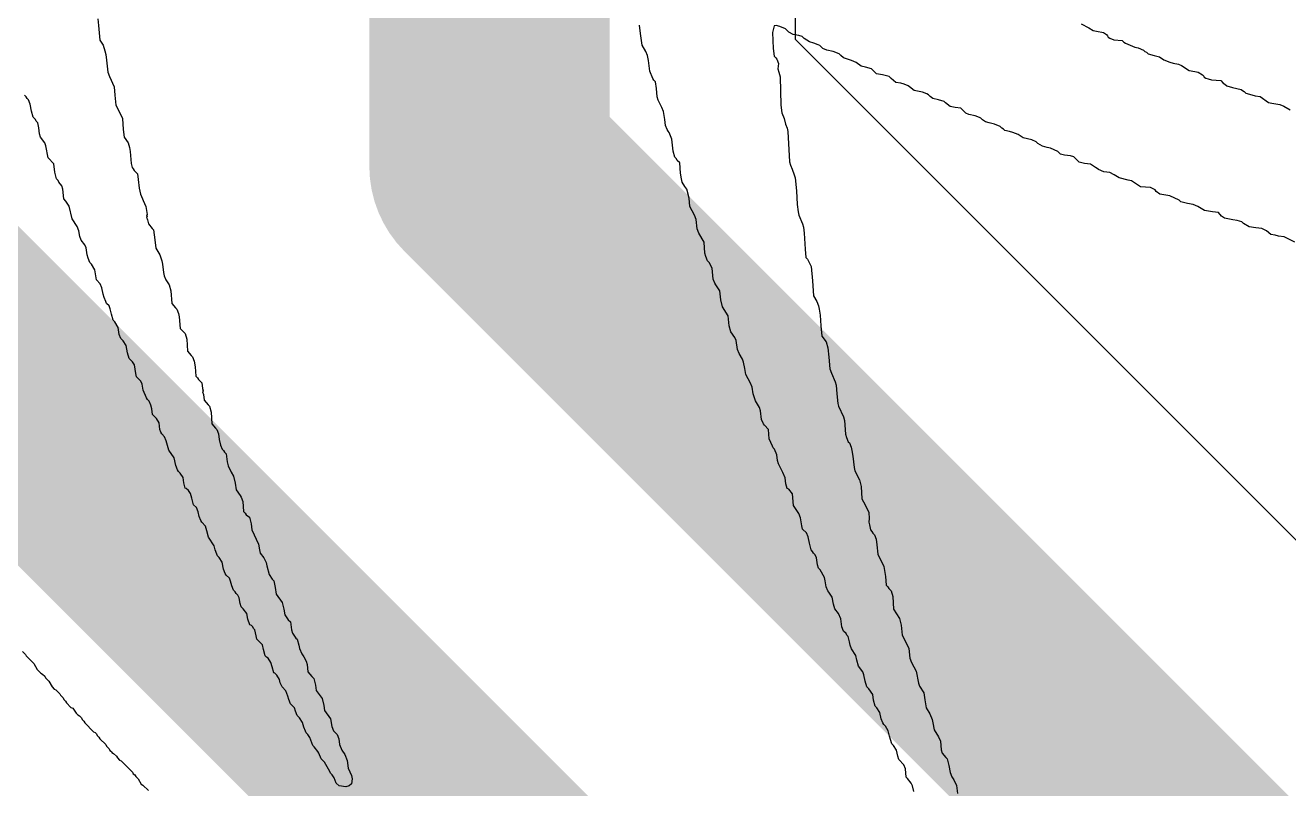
# Model space of a CAD drawing. Header units: inches. Extents: x 0 to 12.7, y -0.1 to 3.5.
# Drawn here: x 0.8146 to 0.9198, y 0.6193 to 0.6828 of the extents above; entities that cross this region are included whole.
import ezdxf

# ---------------------------------------------------------------- set-up
doc = ezdxf.new("R2010")
doc.units = ezdxf.units.IN
doc.header["$MEASUREMENT"] = 0
doc.layers.add('Bottom Overlay', color=54, linetype='Continuous')
doc.layers.add('Top Layer', color=1, linetype='Continuous')

msp = doc.modelspace()

# ---------------------------------------------------------------- linework, layer by layer
at = {"layer": 'Bottom Overlay'}
for p, q in [((0.82065, 0.68337), (0.82072, 0.68281)), ((0.82072, 0.68281), (0.82082, 0.6816)), ((0.86584, 0.68215), (0.86577, 0.68285)), ((0.87715, 0.68281), (0.87697, 0.68278)), ((0.87743, 0.68274), (0.87715, 0.68281)), ((0.90254, 0.68295), (0.90317, 0.68261)), ((0.86598, 0.68118), (0.86584, 0.68215)), ((0.87697, 0.68278), (0.87683, 0.68222)), ((0.87683, 0.68222), (0.8769, 0.6809)), ((0.87791, 0.68254), (0.87743, 0.68274)), ((0.87819, 0.68226), (0.87791, 0.68254)), ((0.87854, 0.68205), (0.87819, 0.68226)), ((0.87903, 0.68198), (0.87854, 0.68205)), ((0.8793, 0.68191), (0.87903, 0.68198)), ((0.87948, 0.68174), (0.8793, 0.68191)), ((0.8799, 0.68146), (0.87948, 0.68174)), ((0.90317, 0.68261), (0.90352, 0.6824)), ((0.90352, 0.6824), (0.9038, 0.68233)), ((0.9038, 0.68233), (0.90439, 0.68222)), ((0.90439, 0.68222), (0.90463, 0.68205)), ((0.90463, 0.68205), (0.90474, 0.68194)), ((0.90474, 0.68194), (0.90477, 0.68184)), ((0.90477, 0.68184), (0.90491, 0.68177)), ((0.90491, 0.68177), (0.90526, 0.68163)), ((0.82082, 0.6816), (0.8211, 0.68118)), ((0.8211, 0.68118), (0.82124, 0.68069)), ((0.82124, 0.68069), (0.82131, 0.68041)), ((0.86629, 0.68066), (0.86598, 0.68118)), ((0.8769, 0.6809), (0.87697, 0.68027)), ((0.88028, 0.68135), (0.8799, 0.68146)), ((0.88063, 0.68121), (0.88028, 0.68135)), ((0.88077, 0.68114), (0.88063, 0.68121)), ((0.88101, 0.6809), (0.88077, 0.68114)), ((0.88136, 0.68076), (0.88101, 0.6809)), ((0.88188, 0.68066), (0.88136, 0.68076)), ((0.90526, 0.68163), (0.90595, 0.68156)), ((0.90595, 0.68156), (0.90609, 0.68142)), ((0.90609, 0.68142), (0.90623, 0.68135)), ((0.90623, 0.68135), (0.907, 0.681)), ((0.907, 0.681), (0.90728, 0.68094)), ((0.90728, 0.68094), (0.90773, 0.68076)), ((0.90773, 0.68076), (0.90783, 0.68066)), ((0.82131, 0.68041), (0.82138, 0.67993)), ((0.82138, 0.67993), (0.82148, 0.67892)), ((0.86643, 0.68031), (0.86629, 0.68066)), ((0.8665, 0.67989), (0.86643, 0.68031)), ((0.86661, 0.67902), (0.8665, 0.67989)), ((0.87697, 0.68027), (0.87711, 0.68013)), ((0.87711, 0.68013), (0.87718, 0.68)), ((0.87718, 0.68), (0.87732, 0.67965)), ((0.87732, 0.67965), (0.87729, 0.6792)), ((0.88237, 0.68045), (0.88188, 0.68066)), ((0.88251, 0.68031), (0.88237, 0.68045)), ((0.88275, 0.68013), (0.88251, 0.68031)), ((0.88341, 0.67989), (0.88275, 0.68013)), ((0.88379, 0.67972), (0.88341, 0.67989)), ((0.88421, 0.67944), (0.88379, 0.67972)), ((0.90783, 0.68066), (0.90797, 0.68059)), ((0.90797, 0.68059), (0.90811, 0.68045)), ((0.90811, 0.68045), (0.9086, 0.68031)), ((0.9086, 0.68031), (0.90905, 0.6802)), ((0.90905, 0.6802), (0.90943, 0.67996)), ((0.90943, 0.67996), (0.90992, 0.67975)), ((0.90992, 0.67975), (0.9102, 0.67968)), ((0.9102, 0.67968), (0.91065, 0.67958)), ((0.82148, 0.67892), (0.82162, 0.67857)), ((0.86688, 0.6784), (0.86661, 0.67902)), ((0.87729, 0.6792), (0.87736, 0.67892)), ((0.87736, 0.67892), (0.87746, 0.67853)), ((0.88459, 0.67933), (0.88421, 0.67944)), ((0.88508, 0.6792), (0.88459, 0.67933)), ((0.8855, 0.67878), (0.88508, 0.6792)), ((0.88598, 0.67871), (0.8855, 0.67878)), ((0.88654, 0.67857), (0.88598, 0.67871)), ((0.91065, 0.67958), (0.91089, 0.67947)), ((0.91089, 0.67947), (0.91152, 0.67906)), ((0.91152, 0.67906), (0.91201, 0.67899)), ((0.91201, 0.67899), (0.91229, 0.67892)), ((0.91229, 0.67892), (0.91263, 0.67871)), ((0.91263, 0.67871), (0.91274, 0.6786)), ((0.91274, 0.6786), (0.91277, 0.6785)), ((0.82162, 0.67857), (0.82201, 0.6777)), ((0.82201, 0.6777), (0.82207, 0.677)), ((0.86695, 0.67826), (0.86688, 0.6784)), ((0.86709, 0.67812), (0.86695, 0.67826)), ((0.86716, 0.67756), (0.86709, 0.67812)), ((0.86723, 0.67686), (0.86716, 0.67756)), ((0.87746, 0.67853), (0.87753, 0.67617)), ((0.88671, 0.6784), (0.88654, 0.67857)), ((0.8871, 0.67808), (0.88671, 0.6784)), ((0.88751, 0.67801), (0.8871, 0.67808)), ((0.88779, 0.67794), (0.88751, 0.67801)), ((0.88814, 0.6778), (0.88779, 0.67794)), ((0.88825, 0.6777), (0.88814, 0.6778)), ((0.88863, 0.67739), (0.88825, 0.6777)), ((0.91277, 0.6785), (0.91291, 0.67843)), ((0.91291, 0.67843), (0.91312, 0.67836)), ((0.91312, 0.67836), (0.9134, 0.67829)), ((0.9134, 0.67829), (0.91416, 0.67822)), ((0.91416, 0.67822), (0.91437, 0.67801)), ((0.91437, 0.67801), (0.91451, 0.67794)), ((0.91451, 0.67794), (0.91465, 0.6778)), ((0.91465, 0.6778), (0.91514, 0.67766)), ((0.91514, 0.67766), (0.91587, 0.67749)), ((0.8147, 0.67686), (0.81456, 0.677)), ((0.81477, 0.67673), (0.8147, 0.67686)), ((0.81487, 0.67662), (0.81477, 0.67673)), ((0.81501, 0.67627), (0.81487, 0.67662)), ((0.82207, 0.677), (0.82214, 0.67617)), ((0.8673, 0.67659), (0.86723, 0.67686)), ((0.86762, 0.67599), (0.8673, 0.67659)), ((0.88905, 0.67732), (0.88863, 0.67739)), ((0.88932, 0.67725), (0.88905, 0.67732)), ((0.88967, 0.67711), (0.88932, 0.67725)), ((0.88981, 0.67704), (0.88967, 0.67711)), ((0.88995, 0.6769), (0.88981, 0.67704)), ((0.89019, 0.67673), (0.88995, 0.6769)), ((0.89065, 0.67662), (0.89019, 0.67673)), ((0.89113, 0.67648), (0.89065, 0.67662)), ((0.89124, 0.67638), (0.89113, 0.67648)), ((0.91587, 0.67749), (0.91597, 0.67739)), ((0.91597, 0.67739), (0.91611, 0.67732)), ((0.91611, 0.67732), (0.91625, 0.67718)), ((0.91625, 0.67718), (0.91674, 0.67704)), ((0.91674, 0.67704), (0.91702, 0.67697)), ((0.91702, 0.67697), (0.91743, 0.6769)), ((0.91743, 0.6769), (0.91813, 0.67641)), ((0.81512, 0.67568), (0.81501, 0.67627)), ((0.81526, 0.67519), (0.81512, 0.67568)), ((0.82214, 0.67617), (0.82249, 0.67554)), ((0.82249, 0.67554), (0.8227, 0.67506)), ((0.86775, 0.67565), (0.86762, 0.67599)), ((0.86786, 0.67499), (0.86775, 0.67565)), ((0.87753, 0.67617), (0.8776, 0.67554)), ((0.8776, 0.67554), (0.87781, 0.67506)), ((0.89162, 0.67606), (0.89124, 0.67638)), ((0.89204, 0.67599), (0.89162, 0.67606)), ((0.89252, 0.67593), (0.89204, 0.67599)), ((0.89294, 0.67551), (0.89252, 0.67593)), ((0.89319, 0.6754), (0.89294, 0.67551)), ((0.91813, 0.67641), (0.91841, 0.67634)), ((0.91841, 0.67634), (0.91907, 0.67624)), ((0.91907, 0.67624), (0.91942, 0.6761)), ((0.91942, 0.6761), (0.91994, 0.67579)), ((0.81546, 0.67499), (0.81526, 0.67519)), ((0.81553, 0.67485), (0.81546, 0.67499)), ((0.81567, 0.67471), (0.81553, 0.67485)), ((0.81574, 0.67429), (0.81567, 0.67471)), ((0.8227, 0.67506), (0.82277, 0.67415)), ((0.86793, 0.6745), (0.86786, 0.67499)), ((0.86807, 0.67415), (0.86793, 0.6745)), ((0.87781, 0.67506), (0.87791, 0.6746)), ((0.87791, 0.6746), (0.87805, 0.67426)), ((0.89371, 0.6753), (0.89319, 0.6754)), ((0.89406, 0.67516), (0.89371, 0.6753)), ((0.89419, 0.67509), (0.89406, 0.67516)), ((0.89433, 0.67495), (0.89419, 0.67509)), ((0.89458, 0.67478), (0.89433, 0.67495)), ((0.89486, 0.67471), (0.89458, 0.67478)), ((0.89531, 0.6746), (0.89486, 0.67471)), ((0.89579, 0.67439), (0.89531, 0.6746)), ((0.89593, 0.67426), (0.89579, 0.67439)), ((0.81581, 0.6738), (0.81574, 0.67429)), ((0.81588, 0.67352), (0.81581, 0.6738)), ((0.81623, 0.67304), (0.81588, 0.67352)), ((0.82277, 0.67415), (0.82284, 0.67352)), ((0.82284, 0.67352), (0.82319, 0.67304)), ((0.86814, 0.67401), (0.86807, 0.67415)), ((0.86824, 0.67391), (0.86814, 0.67401)), ((0.86845, 0.67335), (0.86824, 0.67391)), ((0.86855, 0.67234), (0.86845, 0.67335)), ((0.87805, 0.67426), (0.87812, 0.67398)), ((0.87812, 0.67398), (0.87826, 0.67147)), ((0.89607, 0.67419), (0.89593, 0.67426)), ((0.89618, 0.67408), (0.89607, 0.67419)), ((0.89656, 0.67398), (0.89618, 0.67408)), ((0.89684, 0.67391), (0.89656, 0.67398)), ((0.89729, 0.67373), (0.89684, 0.67391)), ((0.89771, 0.67346), (0.89729, 0.67373)), ((0.89844, 0.67328), (0.89771, 0.67346)), ((0.81633, 0.67279), (0.81623, 0.67304)), ((0.81651, 0.67179), (0.81633, 0.67279)), ((0.82319, 0.67304), (0.82329, 0.67266)), ((0.82329, 0.67266), (0.82336, 0.67231)), ((0.82336, 0.67231), (0.82343, 0.67133)), ((0.86869, 0.67185), (0.86855, 0.67234)), ((0.89879, 0.67314), (0.89844, 0.67328)), ((0.89893, 0.673), (0.89879, 0.67314)), ((0.89931, 0.67276), (0.89893, 0.673)), ((0.89969, 0.67266), (0.89931, 0.67276)), ((0.89997, 0.67259), (0.89969, 0.67266)), ((0.9006, 0.67231), (0.89997, 0.67259)), ((0.9008, 0.6721), (0.9006, 0.67231)), ((0.817, 0.6713), (0.81651, 0.67179)), ((0.81707, 0.6706), (0.817, 0.6713)), ((0.82343, 0.67133), (0.8235, 0.67099)), ((0.86883, 0.67172), (0.86869, 0.67185)), ((0.8689, 0.67158), (0.86883, 0.67172)), ((0.86911, 0.67137), (0.8689, 0.67158)), ((0.86918, 0.67053), (0.86911, 0.67137)), ((0.87826, 0.67147), (0.87833, 0.67119)), ((0.90115, 0.67203), (0.9008, 0.6721)), ((0.90164, 0.67196), (0.90115, 0.67203)), ((0.90192, 0.67189), (0.90164, 0.67196)), ((0.90237, 0.67144), (0.90192, 0.67189)), ((0.90282, 0.67133), (0.90237, 0.67144)), ((0.90331, 0.67126), (0.90282, 0.67133)), ((0.90373, 0.67099), (0.90331, 0.67126)), ((0.8172, 0.67005), (0.81707, 0.6706)), ((0.8235, 0.67099), (0.82361, 0.67088)), ((0.82361, 0.67088), (0.82368, 0.67074)), ((0.82368, 0.67074), (0.82395, 0.67046)), ((0.82395, 0.67046), (0.82402, 0.66998)), ((0.86925, 0.67005), (0.86918, 0.67053)), ((0.87833, 0.67119), (0.87847, 0.67085)), ((0.87847, 0.67085), (0.87864, 0.67039)), ((0.87864, 0.67039), (0.87871, 0.67012)), ((0.90387, 0.67092), (0.90373, 0.67099)), ((0.90397, 0.67081), (0.90387, 0.67092)), ((0.90442, 0.67064), (0.90397, 0.67081)), ((0.90491, 0.67057), (0.90442, 0.67064)), ((0.90529, 0.67039), (0.90491, 0.67057)), ((0.90571, 0.67012), (0.90529, 0.67039)), ((0.81734, 0.66991), (0.8172, 0.67005)), ((0.81741, 0.66977), (0.81734, 0.66991)), ((0.81766, 0.66945), (0.81741, 0.66977)), ((0.81773, 0.66918), (0.81766, 0.66945)), ((0.81783, 0.66838), (0.81773, 0.66918)), ((0.82402, 0.66998), (0.82409, 0.66928)), ((0.82409, 0.66928), (0.8242, 0.66876)), ((0.86932, 0.66977), (0.86925, 0.67005)), ((0.86953, 0.66942), (0.86932, 0.66977)), ((0.8697, 0.66918), (0.86953, 0.66942)), ((0.86988, 0.66845), (0.8697, 0.66918)), ((0.87871, 0.67012), (0.87882, 0.66904)), ((0.90644, 0.66994), (0.90571, 0.67012)), ((0.90672, 0.66987), (0.90644, 0.66994)), ((0.90748, 0.66938), (0.90672, 0.66987)), ((0.90832, 0.66932), (0.90748, 0.66938)), ((0.9087, 0.66914), (0.90832, 0.66932)), ((0.90877, 0.669), (0.9087, 0.66914)), ((0.818, 0.6682), (0.81783, 0.66838)), ((0.81828, 0.66778), (0.818, 0.6682)), ((0.8242, 0.66876), (0.82437, 0.66838)), ((0.82437, 0.66838), (0.82444, 0.66824)), ((0.82444, 0.66824), (0.82465, 0.66775)), ((0.86995, 0.66775), (0.86988, 0.66845)), ((0.87882, 0.66904), (0.87889, 0.66792)), ((0.90908, 0.66876), (0.90877, 0.669)), ((0.90992, 0.66862), (0.90908, 0.66876)), ((0.91069, 0.66827), (0.90992, 0.66862)), ((0.91082, 0.66813), (0.91069, 0.66827)), ((0.91138, 0.66799), (0.91082, 0.66813)), ((0.81853, 0.66671), (0.81828, 0.66778)), ((0.82465, 0.66775), (0.82475, 0.66709)), ((0.82475, 0.66709), (0.82472, 0.66698)), ((0.87033, 0.66702), (0.86995, 0.66775)), ((0.87047, 0.66667), (0.87033, 0.66702)), ((0.87889, 0.66792), (0.87896, 0.6673)), ((0.87896, 0.6673), (0.87903, 0.66702)), ((0.87903, 0.66702), (0.87934, 0.66629)), ((0.91187, 0.66792), (0.91138, 0.66799)), ((0.91225, 0.66775), (0.91187, 0.66792)), ((0.91281, 0.6674), (0.91225, 0.66775)), ((0.91347, 0.6673), (0.91281, 0.6674)), ((0.91396, 0.66723), (0.91347, 0.6673)), ((0.91423, 0.66695), (0.91396, 0.66723)), ((0.81894, 0.66608), (0.81853, 0.66671)), ((0.81908, 0.66573), (0.81894, 0.66608)), ((0.82472, 0.66698), (0.82479, 0.66691)), ((0.82479, 0.66691), (0.82472, 0.66685)), ((0.82472, 0.66685), (0.82479, 0.66664)), ((0.82479, 0.66664), (0.82486, 0.66629)), ((0.82486, 0.66629), (0.82517, 0.66591)), ((0.87057, 0.66587), (0.87047, 0.66667)), ((0.87934, 0.66629), (0.87941, 0.66601)), ((0.87941, 0.66601), (0.87948, 0.66552)), ((0.91448, 0.66678), (0.91423, 0.66695)), ((0.91476, 0.66671), (0.91448, 0.66678)), ((0.91517, 0.66664), (0.91476, 0.66671)), ((0.91552, 0.66657), (0.91517, 0.66664)), ((0.9159, 0.66646), (0.91552, 0.66657)), ((0.91604, 0.66632), (0.9159, 0.66646)), ((0.91653, 0.66604), (0.91604, 0.66632)), ((0.91709, 0.66598), (0.91653, 0.66604)), ((0.91757, 0.66591), (0.91709, 0.66598)), ((0.81915, 0.66524), (0.81908, 0.66573)), ((0.81926, 0.66493), (0.81915, 0.66524)), ((0.81957, 0.66455), (0.81926, 0.66493)), ((0.82517, 0.66591), (0.82528, 0.6658)), ((0.82528, 0.6658), (0.82541, 0.66497)), ((0.82541, 0.66497), (0.82548, 0.66427)), ((0.87071, 0.66552), (0.87057, 0.66587)), ((0.87113, 0.66476), (0.87071, 0.66552)), ((0.87948, 0.66552), (0.87955, 0.6642)), ((0.91796, 0.66573), (0.91757, 0.66591)), ((0.91834, 0.66542), (0.91796, 0.66573)), ((0.91869, 0.66535), (0.91834, 0.66542)), ((0.91897, 0.66528), (0.91869, 0.66535)), ((0.91945, 0.66521), (0.91897, 0.66528)), ((0.92032, 0.66476), (0.91945, 0.66521)), ((0.81967, 0.66431), (0.81957, 0.66455)), ((0.81978, 0.66371), (0.81967, 0.66431)), ((0.82548, 0.66427), (0.82583, 0.66371)), ((0.8712, 0.66385), (0.87113, 0.66476)), ((0.87127, 0.66357), (0.8712, 0.66385)), ((0.87955, 0.6642), (0.87962, 0.66351)), ((0.81985, 0.66344), (0.81978, 0.66371)), ((0.81999, 0.66309), (0.81985, 0.66344)), ((0.82013, 0.66295), (0.81999, 0.66309)), ((0.8204, 0.66246), (0.82013, 0.66295)), ((0.82583, 0.66371), (0.82597, 0.66323)), ((0.82597, 0.66323), (0.82604, 0.66295)), ((0.82604, 0.66295), (0.82611, 0.66225)), ((0.87141, 0.66323), (0.87127, 0.66357)), ((0.87155, 0.66309), (0.87141, 0.66323)), ((0.87182, 0.6626), (0.87155, 0.66309)), ((0.87962, 0.66351), (0.87976, 0.66337)), ((0.87976, 0.66337), (0.88004, 0.66274)), ((0.82054, 0.66163), (0.8204, 0.66246)), ((0.82611, 0.66225), (0.82618, 0.66197)), ((0.82618, 0.66197), (0.82632, 0.66163)), ((0.87189, 0.6617), (0.87182, 0.6626)), ((0.88004, 0.66274), (0.88017, 0.66156)), ((0.82086, 0.66131), (0.82054, 0.66163)), ((0.821, 0.66097), (0.82086, 0.66131)), ((0.8211, 0.66044), (0.821, 0.66097)), ((0.82632, 0.66163), (0.8266, 0.66121)), ((0.8266, 0.66121), (0.82674, 0.66072)), ((0.82674, 0.66072), (0.82681, 0.65968)), ((0.87203, 0.66135), (0.87189, 0.6617)), ((0.8721, 0.66121), (0.87203, 0.66135)), ((0.87245, 0.66072), (0.8721, 0.66121)), ((0.87252, 0.65996), (0.87245, 0.66072)), ((0.88017, 0.66156), (0.88024, 0.6603)), ((0.82117, 0.66017), (0.8211, 0.66044)), ((0.82131, 0.65982), (0.82117, 0.66017)), ((0.82138, 0.65968), (0.82131, 0.65982)), ((0.82159, 0.65947), (0.82138, 0.65968)), ((0.82681, 0.65968), (0.82712, 0.6593)), ((0.87266, 0.6594), (0.87252, 0.65996)), ((0.88024, 0.6603), (0.88052, 0.65982)), ((0.88052, 0.65982), (0.88066, 0.65947)), ((0.82169, 0.65923), (0.82159, 0.65947)), ((0.8218, 0.65877), (0.82169, 0.65923)), ((0.82194, 0.65829), (0.8218, 0.65877)), ((0.82712, 0.6593), (0.82722, 0.65919)), ((0.82722, 0.65919), (0.82736, 0.65884)), ((0.82736, 0.65884), (0.82743, 0.65857)), ((0.87315, 0.65863), (0.87266, 0.6594)), ((0.87322, 0.6578), (0.87315, 0.65863)), ((0.88066, 0.65947), (0.88073, 0.65919)), ((0.88073, 0.65919), (0.8808, 0.6587)), ((0.8808, 0.6587), (0.88087, 0.6578)), ((0.82207, 0.65815), (0.82194, 0.65829)), ((0.82235, 0.65766), (0.82207, 0.65815)), ((0.82242, 0.6571), (0.82235, 0.65766)), ((0.82743, 0.65857), (0.8275, 0.65759)), ((0.8275, 0.65759), (0.82792, 0.65717)), ((0.87336, 0.65731), (0.87322, 0.6578)), ((0.88087, 0.6578), (0.88094, 0.65696)), ((0.82256, 0.65676), (0.82242, 0.6571)), ((0.82277, 0.65655), (0.82256, 0.65676)), ((0.82301, 0.65616), (0.82277, 0.65655)), ((0.82792, 0.65717), (0.82806, 0.65669)), ((0.82806, 0.65669), (0.82813, 0.65571)), ((0.8737, 0.65683), (0.87336, 0.65731)), ((0.87381, 0.65658), (0.8737, 0.65683)), ((0.87391, 0.65585), (0.87381, 0.65658)), ((0.88094, 0.65696), (0.88129, 0.65648)), ((0.82312, 0.65557), (0.82301, 0.65616)), ((0.82326, 0.65509), (0.82312, 0.65557)), ((0.82813, 0.65571), (0.82844, 0.65533)), ((0.87405, 0.6555), (0.87391, 0.65585)), ((0.87433, 0.65502), (0.87405, 0.6555)), ((0.88129, 0.65648), (0.88143, 0.65599)), ((0.88143, 0.65599), (0.88153, 0.65519)), ((0.82354, 0.65481), (0.82326, 0.65509)), ((0.82371, 0.65456), (0.82354, 0.65481)), ((0.82381, 0.65383), (0.82371, 0.65456)), ((0.82844, 0.65533), (0.82855, 0.65523)), ((0.82855, 0.65523), (0.82868, 0.65488)), ((0.82868, 0.65488), (0.82875, 0.65439)), ((0.82875, 0.65439), (0.82882, 0.65362)), ((0.87443, 0.65477), (0.87433, 0.65502)), ((0.87454, 0.65425), (0.87443, 0.65477)), ((0.88153, 0.65519), (0.8816, 0.65422)), ((0.82388, 0.65356), (0.82381, 0.65383)), ((0.82423, 0.65321), (0.82388, 0.65356)), ((0.82882, 0.65362), (0.82896, 0.65349)), ((0.82896, 0.65349), (0.82903, 0.65335)), ((0.82903, 0.65335), (0.82931, 0.65307)), ((0.87461, 0.65376), (0.87454, 0.65425)), ((0.87499, 0.65303), (0.87461, 0.65376)), ((0.8816, 0.65422), (0.88174, 0.65387)), ((0.88174, 0.65387), (0.88205, 0.65314)), ((0.82434, 0.65296), (0.82423, 0.65321)), ((0.82444, 0.65244), (0.82434, 0.65296)), ((0.82472, 0.65182), (0.82444, 0.65244)), ((0.82931, 0.65307), (0.82938, 0.65258)), ((0.82938, 0.65258), (0.82942, 0.65241)), ((0.82942, 0.65241), (0.82938, 0.6523)), ((0.82938, 0.6523), (0.82945, 0.65209)), ((0.87513, 0.65269), (0.87499, 0.65303)), ((0.87523, 0.65216), (0.87513, 0.65269)), ((0.88205, 0.65314), (0.88212, 0.65286)), ((0.88212, 0.65286), (0.88219, 0.65216)), ((0.82479, 0.65168), (0.82472, 0.65182)), ((0.82493, 0.65154), (0.82479, 0.65168)), ((0.82507, 0.65119), (0.82493, 0.65154)), ((0.82945, 0.65209), (0.82952, 0.65161)), ((0.82952, 0.65161), (0.82983, 0.65122)), ((0.82983, 0.65122), (0.82994, 0.65112)), ((0.8753, 0.65189), (0.87523, 0.65216)), ((0.87541, 0.65157), (0.8753, 0.65189)), ((0.87576, 0.65102), (0.87541, 0.65157)), ((0.88219, 0.65216), (0.88226, 0.65133)), ((0.88226, 0.65133), (0.88233, 0.65112)), ((0.82514, 0.65091), (0.82507, 0.65119)), ((0.82521, 0.65042), (0.82514, 0.65091)), ((0.82555, 0.65008), (0.82521, 0.65042)), ((0.82994, 0.65112), (0.83008, 0.65063)), ((0.83008, 0.65063), (0.83015, 0.64966)), ((0.87583, 0.65074), (0.87576, 0.65102)), ((0.87593, 0.65001), (0.87583, 0.65074)), ((0.88233, 0.65112), (0.88275, 0.65022)), ((0.88275, 0.65022), (0.88282, 0.64994)), ((0.82576, 0.64973), (0.82555, 0.65008)), ((0.82583, 0.64917), (0.82576, 0.64973)), ((0.8259, 0.64896), (0.82583, 0.64917)), ((0.83015, 0.64966), (0.83046, 0.64928)), ((0.83046, 0.64928), (0.83056, 0.64917)), ((0.83056, 0.64917), (0.8307, 0.64882)), ((0.87607, 0.64966), (0.87593, 0.65001)), ((0.87617, 0.64955), (0.87607, 0.64966)), ((0.87649, 0.64917), (0.87617, 0.64955)), ((0.87656, 0.64841), (0.87649, 0.64917)), ((0.88282, 0.64994), (0.88292, 0.64879)), ((0.82597, 0.64882), (0.8259, 0.64896)), ((0.82621, 0.64858), (0.82597, 0.64882)), ((0.82635, 0.64823), (0.82621, 0.64858)), ((0.82656, 0.64747), (0.82635, 0.64823)), ((0.8307, 0.64882), (0.83077, 0.64834)), ((0.83077, 0.64834), (0.83088, 0.64788)), ((0.87683, 0.64778), (0.87656, 0.64841)), ((0.88292, 0.64879), (0.88299, 0.64851)), ((0.88299, 0.64851), (0.88313, 0.64816)), ((0.88313, 0.64816), (0.88324, 0.64806)), ((0.82701, 0.64681), (0.82656, 0.64747)), ((0.83088, 0.64788), (0.83102, 0.64754)), ((0.83102, 0.64754), (0.83112, 0.64743)), ((0.83112, 0.64743), (0.83119, 0.64729)), ((0.83119, 0.64729), (0.83133, 0.64715)), ((0.83133, 0.64715), (0.83143, 0.64649)), ((0.8769, 0.64764), (0.87683, 0.64778)), ((0.87701, 0.64754), (0.8769, 0.64764)), ((0.87718, 0.64708), (0.87701, 0.64754)), ((0.87725, 0.6466), (0.87718, 0.64708)), ((0.88324, 0.64806), (0.88337, 0.64771)), ((0.88337, 0.64771), (0.88344, 0.64743)), ((0.88344, 0.64743), (0.88351, 0.64695)), ((0.82715, 0.64618), (0.82701, 0.64681)), ((0.82729, 0.64583), (0.82715, 0.64618)), ((0.83143, 0.64649), (0.8315, 0.64615)), ((0.8315, 0.64615), (0.83175, 0.64562)), ((0.87732, 0.64632), (0.87725, 0.6466)), ((0.8777, 0.64559), (0.87732, 0.64632)), ((0.88351, 0.64695), (0.88362, 0.64601)), ((0.88362, 0.64601), (0.88369, 0.64573)), ((0.82736, 0.64569), (0.82729, 0.64583)), ((0.8275, 0.64555), (0.82736, 0.64569)), ((0.82775, 0.64517), (0.8275, 0.64555)), ((0.82782, 0.64475), (0.82775, 0.64517)), ((0.83175, 0.64562), (0.83196, 0.64528)), ((0.83196, 0.64528), (0.83209, 0.64472)), ((0.87788, 0.64514), (0.8777, 0.64559)), ((0.87795, 0.64465), (0.87788, 0.64514)), ((0.88369, 0.64573), (0.88407, 0.645)), ((0.88407, 0.645), (0.88421, 0.64444)), ((0.82792, 0.6443), (0.82782, 0.64475)), ((0.82802, 0.64427), (0.82792, 0.6443)), ((0.8282, 0.64409), (0.82802, 0.64427)), ((0.82837, 0.64385), (0.8282, 0.64409)), ((0.83209, 0.64472), (0.83216, 0.64416)), ((0.83216, 0.64416), (0.83251, 0.64367)), ((0.87805, 0.64427), (0.87795, 0.64465)), ((0.87819, 0.6442), (0.87805, 0.64427)), ((0.8785, 0.64381), (0.87819, 0.6442)), ((0.88421, 0.64444), (0.88428, 0.6434)), ((0.82848, 0.64347), (0.82837, 0.64385)), ((0.82862, 0.64291), (0.82848, 0.64347)), ((0.82886, 0.64267), (0.82862, 0.64291)), ((0.83251, 0.64367), (0.83258, 0.64354)), ((0.83258, 0.64354), (0.83272, 0.64319)), ((0.83272, 0.64319), (0.83279, 0.64235)), ((0.87857, 0.64284), (0.8785, 0.64381)), ((0.87885, 0.64242), (0.87857, 0.64284)), ((0.88428, 0.6434), (0.88456, 0.64291)), ((0.88456, 0.64291), (0.88484, 0.64228)), ((0.829, 0.64232), (0.82886, 0.64267)), ((0.8291, 0.64194), (0.829, 0.64232)), ((0.82924, 0.64159), (0.8291, 0.64194)), ((0.83279, 0.64235), (0.83293, 0.64221)), ((0.83293, 0.64221), (0.833, 0.64207)), ((0.833, 0.64207), (0.83328, 0.64187)), ((0.83328, 0.64187), (0.83342, 0.64131)), ((0.87903, 0.64218), (0.87885, 0.64242)), ((0.87917, 0.64183), (0.87903, 0.64218)), ((0.87927, 0.64117), (0.87917, 0.64183)), ((0.88484, 0.64228), (0.88487, 0.64176)), ((0.88487, 0.64176), (0.88484, 0.64145)), ((0.82931, 0.64145), (0.82924, 0.64159)), ((0.82962, 0.64114), (0.82931, 0.64145)), ((0.82973, 0.64075), (0.82962, 0.64114)), ((0.82987, 0.6402), (0.82973, 0.64075)), ((0.83342, 0.64131), (0.83349, 0.64082)), ((0.83349, 0.64082), (0.83404, 0.63964)), ((0.87934, 0.64089), (0.87927, 0.64117)), ((0.87965, 0.64058), (0.87934, 0.64089)), ((0.88484, 0.64145), (0.88491, 0.64124)), ((0.88491, 0.64124), (0.88498, 0.64082)), ((0.88498, 0.64082), (0.88511, 0.64068)), ((0.83035, 0.6395), (0.82987, 0.6402)), ((0.87979, 0.64023), (0.87965, 0.64058)), ((0.8799, 0.63971), (0.87979, 0.64023)), ((0.88004, 0.63915), (0.8799, 0.63971)), ((0.88511, 0.64068), (0.88518, 0.64054)), ((0.88518, 0.64054), (0.88532, 0.6404)), ((0.88532, 0.6404), (0.88546, 0.64006)), ((0.88546, 0.64006), (0.88553, 0.63957)), ((0.83042, 0.63915), (0.83035, 0.6395)), ((0.83056, 0.6388), (0.83042, 0.63915)), ((0.83063, 0.63867), (0.83056, 0.6388)), ((0.83077, 0.63853), (0.83063, 0.63867)), ((0.83404, 0.63964), (0.83411, 0.63915)), ((0.83411, 0.63915), (0.83418, 0.63887)), ((0.83418, 0.63887), (0.83449, 0.63849)), ((0.88017, 0.63901), (0.88004, 0.63915)), ((0.88024, 0.63887), (0.88017, 0.63901)), ((0.88038, 0.63873), (0.88024, 0.63887)), ((0.88049, 0.63849), (0.88038, 0.63873)), ((0.88553, 0.63957), (0.8856, 0.6388)), ((0.8856, 0.6388), (0.88609, 0.63776)), ((0.83102, 0.63814), (0.83077, 0.63853)), ((0.83112, 0.63755), (0.83102, 0.63814)), ((0.83126, 0.6372), (0.83112, 0.63755)), ((0.83449, 0.63849), (0.83467, 0.63811)), ((0.83467, 0.63811), (0.83474, 0.63783)), ((0.83474, 0.63783), (0.83491, 0.6371)), ((0.88059, 0.6379), (0.88049, 0.63849)), ((0.88066, 0.63762), (0.88059, 0.6379)), ((0.8808, 0.63748), (0.88066, 0.63762)), ((0.88609, 0.63776), (0.88623, 0.63693)), ((0.83133, 0.63706), (0.83126, 0.6372)), ((0.83161, 0.63679), (0.83133, 0.63706)), ((0.83171, 0.63654), (0.83161, 0.63679)), ((0.83182, 0.63616), (0.83171, 0.63654)), ((0.83491, 0.6371), (0.83516, 0.63672)), ((0.83516, 0.63672), (0.8353, 0.63658)), ((0.8353, 0.63658), (0.83543, 0.63602)), ((0.88115, 0.63686), (0.8808, 0.63748)), ((0.88122, 0.63658), (0.88115, 0.63686)), ((0.88129, 0.63609), (0.88122, 0.63658)), ((0.88623, 0.63693), (0.8863, 0.63623)), ((0.83196, 0.63581), (0.83182, 0.63616)), ((0.83209, 0.63567), (0.83196, 0.63581)), ((0.83216, 0.63553), (0.83209, 0.63567)), ((0.8323, 0.63539), (0.83216, 0.63553)), ((0.83543, 0.63602), (0.8355, 0.63546)), ((0.8355, 0.63546), (0.83599, 0.63477)), ((0.88143, 0.63574), (0.88129, 0.63609)), ((0.88153, 0.63564), (0.88143, 0.63574)), ((0.88181, 0.63522), (0.88153, 0.63564)), ((0.8863, 0.63623), (0.88644, 0.63609)), ((0.88644, 0.63609), (0.88651, 0.63595)), ((0.88651, 0.63595), (0.88671, 0.63574)), ((0.88671, 0.63574), (0.88685, 0.63526)), ((0.83241, 0.63515), (0.8323, 0.63539)), ((0.83251, 0.6347), (0.83241, 0.63515)), ((0.83258, 0.63442), (0.83251, 0.6347)), ((0.83276, 0.63425), (0.83258, 0.63442)), ((0.83599, 0.63477), (0.83613, 0.63421)), ((0.88191, 0.63463), (0.88181, 0.63522)), ((0.88202, 0.63425), (0.88191, 0.63463)), ((0.88685, 0.63526), (0.88692, 0.63421)), ((0.83307, 0.63386), (0.83276, 0.63425)), ((0.83314, 0.63338), (0.83307, 0.63386)), ((0.83331, 0.63292), (0.83314, 0.63338)), ((0.83613, 0.63421), (0.83623, 0.63376)), ((0.83623, 0.63376), (0.83651, 0.63334)), ((0.83651, 0.63334), (0.83669, 0.63317)), ((0.88233, 0.63386), (0.88202, 0.63425)), ((0.88251, 0.63341), (0.88233, 0.63386)), ((0.88261, 0.63275), (0.88251, 0.63341)), ((0.88692, 0.63421), (0.88741, 0.63345)), ((0.88741, 0.63345), (0.88755, 0.63289)), ((0.83345, 0.63286), (0.83331, 0.63292)), ((0.83356, 0.63275), (0.83345, 0.63286)), ((0.83363, 0.63261), (0.83356, 0.63275)), ((0.83373, 0.63251), (0.83363, 0.63261)), ((0.83383, 0.63199), (0.83373, 0.63251)), ((0.83669, 0.63317), (0.83679, 0.63251)), ((0.83679, 0.63251), (0.83686, 0.63223)), ((0.88275, 0.6324), (0.88261, 0.63275)), ((0.88296, 0.63219), (0.88275, 0.6324)), ((0.88755, 0.63289), (0.88762, 0.63206)), ((0.8339, 0.63171), (0.83383, 0.63199)), ((0.83436, 0.63125), (0.8339, 0.63171)), ((0.83446, 0.63087), (0.83436, 0.63125)), ((0.83686, 0.63223), (0.83714, 0.63181)), ((0.83714, 0.63181), (0.83724, 0.63171)), ((0.83724, 0.63171), (0.83738, 0.63122)), ((0.88303, 0.63206), (0.88296, 0.63219)), ((0.88313, 0.63195), (0.88303, 0.63206)), ((0.88324, 0.6315), (0.88313, 0.63195)), ((0.88331, 0.63122), (0.88324, 0.6315)), ((0.88762, 0.63206), (0.88797, 0.63143)), ((0.88797, 0.63143), (0.88818, 0.63094)), ((0.81439, 0.6307), (0.81463, 0.63045)), ((0.81463, 0.63045), (0.8147, 0.63032)), ((0.8147, 0.63032), (0.81533, 0.62969)), ((0.8346, 0.63032), (0.83446, 0.63087)), ((0.8347, 0.63021), (0.8346, 0.63032)), ((0.83484, 0.63014), (0.8347, 0.63021)), ((0.83738, 0.63122), (0.83745, 0.63094)), ((0.83745, 0.63094), (0.83763, 0.63049)), ((0.83763, 0.63049), (0.8378, 0.63025)), ((0.8378, 0.63025), (0.83801, 0.6299)), ((0.88341, 0.63091), (0.88331, 0.63122)), ((0.88376, 0.63035), (0.88341, 0.63091)), ((0.88386, 0.62997), (0.88376, 0.63035)), ((0.88818, 0.63094), (0.88828, 0.63014)), ((0.81533, 0.62969), (0.8156, 0.6292)), ((0.8156, 0.6292), (0.81592, 0.62889)), ((0.83505, 0.62979), (0.83484, 0.63014)), ((0.83516, 0.62941), (0.83505, 0.62979)), ((0.8353, 0.62892), (0.83516, 0.62941)), ((0.83801, 0.6299), (0.83808, 0.62962)), ((0.83808, 0.62962), (0.83815, 0.62899)), ((0.884, 0.62948), (0.88386, 0.62997)), ((0.88435, 0.62899), (0.884, 0.62948)), ((0.88828, 0.63014), (0.88842, 0.62979)), ((0.88842, 0.62979), (0.8888, 0.62906)), ((0.81592, 0.62889), (0.81606, 0.62882)), ((0.81606, 0.62882), (0.81623, 0.62865)), ((0.81623, 0.62865), (0.8163, 0.62851)), ((0.8163, 0.62851), (0.81658, 0.62823)), ((0.81658, 0.62823), (0.81686, 0.62774)), ((0.8354, 0.62889), (0.8353, 0.62892)), ((0.83557, 0.62872), (0.8354, 0.62889)), ((0.83578, 0.62837), (0.83557, 0.62872)), ((0.83585, 0.62809), (0.83578, 0.62837)), ((0.83599, 0.62774), (0.83585, 0.62809)), ((0.83815, 0.62899), (0.83846, 0.62861)), ((0.83846, 0.62861), (0.83863, 0.62844)), ((0.83863, 0.62844), (0.83877, 0.62788)), ((0.88445, 0.62875), (0.88435, 0.62899)), ((0.88456, 0.62823), (0.88445, 0.62875)), ((0.8847, 0.62774), (0.88456, 0.62823)), ((0.8888, 0.62906), (0.88898, 0.62805)), ((0.81686, 0.62774), (0.81703, 0.62757)), ((0.81703, 0.62757), (0.81717, 0.6275)), ((0.81717, 0.6275), (0.81748, 0.62718)), ((0.81748, 0.62718), (0.81755, 0.62705)), ((0.81755, 0.62705), (0.81776, 0.62684)), ((0.8363, 0.62743), (0.83599, 0.62774)), ((0.83648, 0.62698), (0.8363, 0.62743)), ((0.83877, 0.62788), (0.83884, 0.62746)), ((0.83884, 0.62746), (0.83933, 0.62677)), ((0.88484, 0.6276), (0.8847, 0.62774)), ((0.88518, 0.62711), (0.88484, 0.6276)), ((0.88525, 0.62663), (0.88518, 0.62711)), ((0.88898, 0.62805), (0.88908, 0.62781)), ((0.88908, 0.62781), (0.88943, 0.62725)), ((0.88943, 0.62725), (0.88953, 0.62666)), ((0.81776, 0.62684), (0.81783, 0.6267)), ((0.81783, 0.6267), (0.81797, 0.62656)), ((0.81797, 0.62656), (0.81804, 0.62642)), ((0.81804, 0.62642), (0.81842, 0.62604)), ((0.81842, 0.62604), (0.81856, 0.62597)), ((0.83655, 0.6267), (0.83648, 0.62698)), ((0.83669, 0.62635), (0.83655, 0.6267)), ((0.83703, 0.626), (0.83669, 0.62635)), ((0.8371, 0.62572), (0.83703, 0.626)), ((0.83933, 0.62677), (0.83947, 0.62621)), ((0.83947, 0.62621), (0.83954, 0.62579)), ((0.88539, 0.62614), (0.88525, 0.62663)), ((0.88553, 0.626), (0.88539, 0.62614)), ((0.88578, 0.62562), (0.88553, 0.626)), ((0.88953, 0.62666), (0.88964, 0.626)), ((0.88964, 0.626), (0.88992, 0.62551)), ((0.81856, 0.62597), (0.81884, 0.62555)), ((0.81884, 0.62555), (0.81898, 0.62541)), ((0.81898, 0.62541), (0.81912, 0.62534)), ((0.81912, 0.62534), (0.81929, 0.62517)), ((0.81929, 0.62517), (0.81936, 0.62503)), ((0.81936, 0.62503), (0.8195, 0.62489)), ((0.83724, 0.62538), (0.8371, 0.62572)), ((0.83745, 0.62517), (0.83724, 0.62538)), ((0.8377, 0.62478), (0.83745, 0.62517)), ((0.83954, 0.62579), (0.84003, 0.6251)), ((0.84003, 0.6251), (0.84013, 0.62444)), ((0.88588, 0.6251), (0.88578, 0.62562)), ((0.88602, 0.62475), (0.88588, 0.6251)), ((0.88992, 0.62551), (0.89012, 0.62503)), ((0.89012, 0.62503), (0.89019, 0.62475)), ((0.8195, 0.62489), (0.81957, 0.62475)), ((0.81957, 0.62475), (0.8203, 0.62402)), ((0.8203, 0.62402), (0.82044, 0.62395)), ((0.82044, 0.62395), (0.82054, 0.62384)), ((0.8378, 0.6244), (0.8377, 0.62478)), ((0.83794, 0.62405), (0.8378, 0.6244)), ((0.83801, 0.62391), (0.83794, 0.62405)), ((0.83815, 0.62378), (0.83801, 0.62391)), ((0.84013, 0.62444), (0.84027, 0.62409)), ((0.84027, 0.62409), (0.84058, 0.62378)), ((0.88609, 0.62461), (0.88602, 0.62475)), ((0.88623, 0.62447), (0.88609, 0.62461)), ((0.88647, 0.62409), (0.88623, 0.62447)), ((0.88658, 0.62364), (0.88647, 0.62409)), ((0.89019, 0.62475), (0.8903, 0.62416)), ((0.8903, 0.62416), (0.89065, 0.6236)), ((0.82054, 0.62384), (0.82061, 0.62371)), ((0.82061, 0.62371), (0.82075, 0.62357)), ((0.82075, 0.62357), (0.82082, 0.62343)), ((0.82082, 0.62343), (0.82131, 0.62294)), ((0.82131, 0.62294), (0.82138, 0.6228)), ((0.83832, 0.62353), (0.83815, 0.62378)), ((0.83857, 0.62287), (0.83832, 0.62353)), ((0.83867, 0.62277), (0.83857, 0.62287)), ((0.84058, 0.62378), (0.84072, 0.62343)), ((0.84072, 0.62343), (0.84079, 0.62294)), ((0.84079, 0.62294), (0.84097, 0.62249)), ((0.88665, 0.62336), (0.88658, 0.62364)), ((0.88678, 0.62301), (0.88665, 0.62336)), ((0.88692, 0.62287), (0.88678, 0.62301)), ((0.88717, 0.62249), (0.88692, 0.62287)), ((0.89065, 0.6236), (0.89082, 0.62322)), ((0.89082, 0.62322), (0.89089, 0.62252)), ((0.82138, 0.6228), (0.82159, 0.62259)), ((0.82159, 0.62259), (0.82166, 0.62245)), ((0.82166, 0.62245), (0.8218, 0.62238)), ((0.8218, 0.62238), (0.82183, 0.62228)), ((0.82183, 0.62228), (0.82197, 0.62221)), ((0.82197, 0.62221), (0.82221, 0.62197)), ((0.82221, 0.62197), (0.82228, 0.62183)), ((0.82228, 0.62183), (0.82246, 0.62165)), ((0.83898, 0.62238), (0.83867, 0.62277)), ((0.83905, 0.62224), (0.83898, 0.62238)), ((0.83926, 0.62176), (0.83905, 0.62224)), ((0.84097, 0.62249), (0.84121, 0.62211)), ((0.84121, 0.62211), (0.84142, 0.62162)), ((0.88727, 0.62197), (0.88717, 0.62249)), ((0.88734, 0.62169), (0.88727, 0.62197)), ((0.89089, 0.62252), (0.89096, 0.62224)), ((0.89096, 0.62224), (0.89127, 0.62186)), ((0.89127, 0.62186), (0.89138, 0.62176)), ((0.82246, 0.62165), (0.8226, 0.62158)), ((0.8226, 0.62158), (0.82354, 0.62064)), ((0.83954, 0.62148), (0.83926, 0.62176)), ((0.83996, 0.62071), (0.83954, 0.62148)), ((0.84003, 0.62057), (0.83996, 0.62071)), ((0.84142, 0.62162), (0.84149, 0.62099)), ((0.84149, 0.62099), (0.84177, 0.62037)), ((0.88776, 0.62127), (0.88734, 0.62169)), ((0.8879, 0.62092), (0.88776, 0.62127)), ((0.88797, 0.62023), (0.8879, 0.62092)), ((0.89138, 0.62176), (0.89152, 0.6212)), ((0.89152, 0.6212), (0.89162, 0.62061)), ((0.82354, 0.62064), (0.82361, 0.6205)), ((0.82361, 0.6205), (0.82374, 0.62044)), ((0.82374, 0.62044), (0.82381, 0.6203)), ((0.82381, 0.6203), (0.82402, 0.62009)), ((0.82402, 0.62009), (0.82427, 0.61964)), ((0.84017, 0.62044), (0.84003, 0.62057)), ((0.84034, 0.62019), (0.84017, 0.62044)), ((0.84051, 0.61974), (0.84034, 0.62019)), ((0.84076, 0.6195), (0.84051, 0.61974)), ((0.84177, 0.61967), (0.84159, 0.6195)), ((0.84177, 0.62037), (0.84184, 0.62009)), ((0.84184, 0.62009), (0.84177, 0.61967)), ((0.88807, 0.62012), (0.88797, 0.62023)), ((0.88838, 0.61974), (0.88807, 0.62012)), ((0.88849, 0.6195), (0.88838, 0.61974)), ((0.89162, 0.62061), (0.89176, 0.62026)), ((0.89176, 0.62026), (0.89193, 0.62002)), ((0.89193, 0.62002), (0.89214, 0.61953)), ((0.82427, 0.61964), (0.82441, 0.61957)), ((0.82441, 0.61957), (0.82486, 0.61911)), ((0.84131, 0.61943), (0.84076, 0.6195)), ((0.84159, 0.6195), (0.84131, 0.61943)), ((0.88859, 0.61904), (0.88849, 0.6195)), ((0.89214, 0.61953), (0.89225, 0.61887))]:
    msp.add_line(p, q, dxfattribs=at)
at = {"layer": 'Top Layer'}
for p, q in [((0.87875, 0.68164), (0.87875, 0.75383)), ((1.07987, 0.48051), (0.87875, 0.68164))]:
    msp.add_line(p, q, dxfattribs=at)
for points in [[(0.85326, 0.67108, 0.02, 0.02, 0), (0.85326, 0.81304, 0.02, 0.02, 0)], [(0.77452, 0.69149, 0.02, 0.02, 0), (1.015, 0.45101, 0.02, 0.02, 0)], [(0.85326, 0.67108, 0.02, 0.02, 0), (1.06185, 0.46249, 0.02, 0.02, 0)]]:
    msp.add_lwpolyline(points, format="xyseb", dxfattribs=at)
msp.add_lwpolyline([(0.84826, 0.67108, 0.01, 0.01, 1), (0.85826, 0.67108, 0.01, 0.01, 1)], format="xyseb", close=True, dxfattribs=at)
msp.add_lwpolyline([(0.84826, 0.67108, 0.01, 0.01, 1), (0.85826, 0.67108, 0.01, 0.01, 1)], format="xyseb", close=True, dxfattribs=at)

doc.saveas('drawing.dxf')
